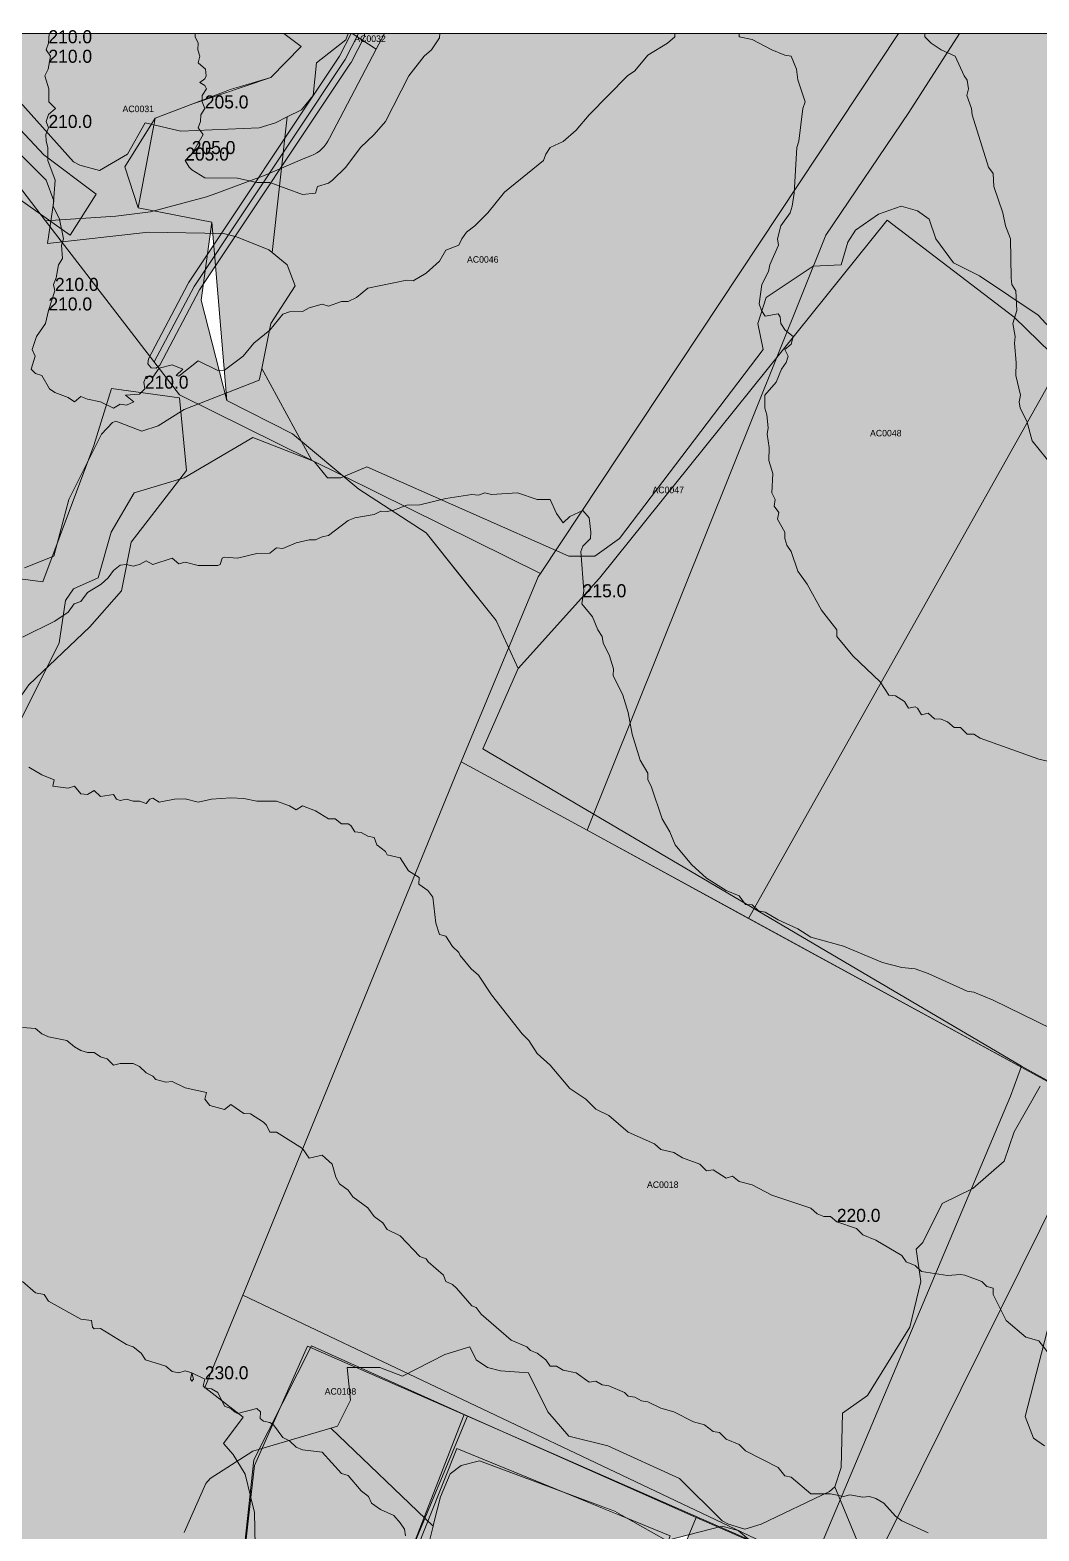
# Model space of a CAD drawing. Header units: metres. Extents: x -2 to 1006, y 0 to 685.
# Drawn here: x 641.4 to 796.2, y 453.2 to 683.5 of the extents above; entities that cross this region are included whole.
import ezdxf

# ---------------------------------------------------------------- set-up
doc = ezdxf.new("R2010")
doc.units = ezdxf.units.M
doc.header["$MEASUREMENT"] = 0
for name, color, linetype, lineweight, true_color in [('TPX_CADASTRES', 7, 'CONTINUOUS', 0, 0x646464), ('TPX_CADASTRES_TEXTE', 7, 'CONTINUOUS', 0, 0x000000), ('TPX_CADRE_PROJET', 7, 'CONTINUOUS', 0, 0x000000), ('TPX_RELIEF_COURBES_NIVEAU', 7, 'CONTINUOUS', 0, 0x969696), ('TPX_RELIEF_COURBES_NIVEAU_TEXTE', 7, 'CONTINUOUS', 0, 0x000000), ('TPX_ROUTES_AXES', 7, 'CONTINUOUS', 0, 0x323232), ('TPX_ROUTES_CONTOURS', 7, 'CONTINUOUS', 0, 0x646464), ('TPX_ROUTES_POCHAGES', 7, 'CONTINUOUS', 0, 0xc8c8c8), ('TPX_VEGETATION_ESPACES_VERTS', 7, 'CONTINUOUS', 0, 0x58ba48), ('TPX_VEGETATION_ESPACES_VERTS_POCHAGES', 7, 'CONTINUOUS', 0, 0x58ba48), ('TPX_VEGETATION_STRATE_ARBORESCENTE', 7, 'CONTINUOUS', 0, 0x008000), ('TPX_VEGETATION_STRATE_ARBORESCENTE_POCHAGES', 7, 'CONTINUOUS', 0, 0x008000)]:
    doc.layers.add(name, color=color, linetype=linetype, lineweight=lineweight, true_color=true_color)

msp = doc.modelspace()

# ---------------------------------------------------------------- hatches: boundary and pattern name
at = {"layer": 'TPX_ROUTES_POCHAGES'}
msp.add_hatch(color=256, dxfattribs=at).paths.add_polyline_path([(659.57, 633.04), (659.5, 632.28), (659.99, 631.69), (660.75, 631.62), (661.34, 632.11), (667.42, 643.66), (690.59, 678.42), (690.65, 678.52), (692.69, 682.53), (692.72, 682.98), (690.68, 682.98), (688.89, 679.48), (665.72, 644.73), (665.67, 644.64), (659.57, 633.04)])
at = {"layer": 'TPX_VEGETATION_ESPACES_VERTS_POCHAGES'}
for points in [[(338.76, 619.86), (337.79, 614.56), (340.63, 599.69), (350.36, 585.7), (367.82, 575.84), (395.29, 568.48), (411.56, 566.78), (446.48, 539.88), (511.54, 490.66), (562.95, 463.21), (580.18, 455.84), (624.45, 442.86), (645.76, 432.65), (652.09, 429.37), (659.28, 425.63), (661.81, 431.36), (671.89, 427.24), (674.35, 451.35), (675.72, 464.15), (684.58, 481.63), (708.03, 471.11), (743.59, 455.31), (761.31, 447.57), (791.82, 519.94), (793.5, 524.55), (710.87, 573.21), (716.31, 585.56), (712.89, 592.9), (707.15, 600.13), (702.18, 606.34), (691.87, 613.05), (681.67, 621.53), (671.57, 626.69), (667.64, 642.06), (669.27, 654.02), (657.99, 656.25), (655.93, 662.52), (660.58, 670), (666.36, 672.2), (672.14, 674.41), (678.34, 676.21), (682.98, 680.99), (680.32, 682.98), (403.73, 682.98), (403.36, 677.47), (423.39, 667.87), (415.66, 660.22), (404.49, 657.48), (391.88, 644.73), (379.64, 633.67), (372.87, 638.49), (365.3, 641.64), (356.71, 635.63), (353.1, 629.74), (351.2, 621.82), (344.22, 617.5), (338.76, 619.86)], [(626.1, 682.98), (611.24, 682.98), (616.55, 678.69), (637.38, 659.27), (647.55, 652.02), (651.56, 658.34), (643.51, 664.38), (626.1, 682.98)], [(660.58, 670), (657.99, 656.25), (669.27, 654.02), (671.57, 626.69), (681.67, 621.53), (691.87, 613.05), (702.18, 606.34), (712.89, 592.9), (716.31, 585.56), (728.79, 599.39), (772.89, 654.33), (792.38, 639.43), (812.82, 619.57), (831.06, 591.12), (845.99, 557.03), (853.57, 530.9), (835.22, 501.44), (821.07, 495.72), (804.15, 471.27), (800.89, 446.85), (806.03, 439.91), (816.31, 444.69), (825.35, 462.25), (833.64, 476.26), (830.47, 478.09), (832.46, 481.29), (835.51, 479.34), (842.35, 489.74), (841.11, 490.46), (866.19, 536.16), (876.49, 552.51), (860.51, 568.94), (850.93, 586.98), (838.92, 623.92), (831.5, 682.98), (680.32, 682.98), (682.98, 680.99), (678.34, 676.21), (666.36, 672.2), (660.58, 670)], [(716.31, 585.56), (710.87, 573.21), (793.5, 524.55), (835.22, 501.44), (853.57, 530.9), (845.99, 557.03), (831.06, 591.12), (812.82, 619.57), (792.38, 639.43), (772.89, 654.33), (728.79, 599.39), (716.31, 585.56)], [(607.25, 594.26), (603.57, 591.28), (610.98, 576.51), (620.31, 569.25), (629.54, 566.16), (634.37, 573.32), (641.22, 583.02), (650.59, 591.95), (655.45, 597.44), (656.94, 604.95), (665.43, 615.94), (664.34, 627.1), (653.91, 628.53), (651.19, 619.75), (643.35, 598.83), (622.06, 601.66), (607.25, 594.26)], [(743.59, 455.31), (735.83, 436.54), (753.3, 430.21), (751.85, 425.4), (757.81, 423.61), (761.57, 432.62), (769.39, 429.43), (763.94, 417.89), (756.12, 420.57), (754.9, 417.21), (749.43, 419.38), (746.9, 411.8), (752.15, 410.21), (743.46, 390.09), (749.7, 387.75), (752.61, 394.41), (762.07, 390.42), (759.26, 383.77), (781.95, 374.33), (784.29, 379.21), (785.99, 382.77), (769.84, 392.35), (776.37, 404.37), (795.93, 393.33), (788.08, 377.42), (786.11, 372.2), (794.73, 368.67), (797.79, 375.38), (817.12, 369.92), (819.84, 378.28), (824.93, 376.88), (824.78, 374.44), (838.84, 373.16), (838.49, 377.57), (818.05, 397.25), (816.75, 392.92), (813.6, 385.48), (805.47, 390.22), (795.42, 397.66), (800.31, 406.44), (795.25, 409.75), (798.24, 415.21), (809.75, 410.94), (815.75, 402.25), (813.18, 407.98), (809.77, 429.55), (816.31, 444.69), (806.03, 439.91), (800.89, 446.85), (804.15, 471.27), (821.07, 495.72), (835.22, 501.44), (793.5, 524.55), (791.82, 519.94), (761.31, 447.57), (743.59, 455.31)], [(675.72, 464.15), (674.35, 451.35), (685.91, 447.79), (684.3, 444.12), (697.85, 438.73), (693.23, 426.89), (699.84, 424.24), (704.54, 437.22), (723.97, 429.57), (713.46, 402.38), (720.5, 399.37), (732.64, 434.97), (699.29, 448.72), (708.03, 471.11), (684.58, 481.63), (675.72, 464.15)], [(706.9, 465.89), (700.41, 449.56), (733.39, 436.02), (739.62, 452.48), (706.9, 465.89)]]:
    msp.add_hatch(color=256, dxfattribs=at).paths.add_polyline_path(points)
at = {"layer": 'TPX_VEGETATION_STRATE_ARBORESCENTE_POCHAGES'}
for points in [[(632.35, 682.98), (596.85, 682.98), (598.06, 681.78), (611.06, 681.28), (616.06, 676.78), (617.06, 676.48), (621.56, 678.78), (623.86, 679.48), (624.06, 679.28), (627.06, 678.28), (628.86, 675.48), (629.36, 673.48), (632.56, 671.78), (643.86, 660.48), (645.06, 657.28), (644.06, 650.78), (659.56, 652.48), (671.06, 652.28), (673.06, 651.78), (678.06, 649.78), (678.56, 649.38), (680.86, 670.18), (679.06, 669.28), (676.56, 668.48), (664.56, 667.98), (659.06, 669.28), (656.36, 664.48), (652.06, 661.98), (649.06, 662.78), (648.06, 663.28), (639.86, 672.48), (636.86, 674.48), (633.06, 681.98), (632.86, 682.48), (632.35, 682.98)], [(678.36, 638.48), (676.96, 631.58), (684.66, 617.48), (685.06, 617.28), (687.06, 614.78), (689.06, 614.78), (693.06, 616.48), (724.06, 602.78), (728.06, 602.78), (731.86, 605.48), (753.86, 634.48), (753.06, 638.48), (754.36, 642.48), (761.56, 647.28), (765.86, 647.48), (766.86, 650.98), (768.06, 652.78), (771.56, 655.28), (775.06, 656.48), (777.56, 655.78), (779.36, 654.48), (780.36, 651.48), (783.06, 647.78), (787.06, 645.78), (796.06, 639.78), (807.06, 627.78), (814.16, 621.38), (833.96, 635.58), (833.06, 637.78), (835.86, 642.48), (837.06, 648.98), (836.86, 652.48), (832.06, 662.98), (832.86, 665.48), (833.86, 671.48), (837.86, 675.48), (838.06, 677.98), (837.12, 682.98), (690.22, 682.98), (689.86, 681.98), (685.36, 678.48), (684.86, 673.48), (683.06, 671.28), (680.86, 670.18), (678.56, 649.38), (680.86, 647.48), (682.06, 644.28), (678.36, 638.48)], [(610.36, 595.48), (610.36, 594.48), (617.86, 587.48), (618.56, 584.98), (617.36, 575.48), (618.36, 573.48), (619.06, 572.78), (621.06, 572.78), (627.36, 577.48), (631.06, 575.78), (634.06, 575.48), (637.06, 575.78), (640.06, 577.78), (645.86, 589.48), (646.86, 595.98), (648.06, 597.78), (651.86, 599.48), (653.86, 606.48), (657.36, 612.48), (665.06, 614.78), (675.56, 620.98), (684.66, 617.48), (676.96, 631.58), (676.56, 629.78), (665.06, 625.28), (661.06, 622.78), (658.56, 621.98), (654.56, 623.48), (654.06, 623.28), (652.36, 621.48), (647.36, 611.48), (645.06, 602.78), (640.56, 600.98), (636.36, 601.48), (634.56, 599.28), (631.36, 597.98), (631.06, 598.28), (623.06, 599.48), (611.06, 596.28), (610.36, 595.48)], [(765.86, 462.98), (764.86, 459.98), (771.86, 443.08), (772.56, 442.78), (774.36, 439.48), (777.36, 435.48), (782.06, 433.28), (785.06, 429.78), (798.06, 424.78), (805.56, 420.48), (810.06, 420.28), (814.36, 418.28), (822.56, 414.48), (824.86, 416.48), (826.36, 420.98), (828.06, 422.28), (830.56, 422.98), (836.06, 420.78), (838.36, 417.48), (846.06, 425.28), (848.06, 426.28), (850.06, 426.78), (853.56, 427.98), (857.06, 426.78), (859.56, 424.48), (863.06, 427.78), (864.06, 428.28), (867.06, 428.98), (869.06, 428.78), (869.86, 429.48), (871.06, 431.98), (868.36, 434.48), (865.86, 440.48), (859.06, 446.28), (853.06, 448.78), (851.36, 450.48), (849.86, 454.48), (845.56, 453.98), (843.06, 454.78), (840.86, 456.48), (839.86, 458.48), (839.06, 461.48), (832.56, 471.88), (841.56, 488.18), (840.06, 488.78), (838.86, 490.48), (838.06, 493.48), (838.86, 501.48), (830.06, 498.28), (823.06, 497.28), (821.36, 494.48), (820.36, 485.48), (816.06, 483.28), (814.36, 481.48), (808.36, 473.48), (806.86, 468.48), (799.56, 465.48), (797.06, 466.28), (795.36, 467.48), (794.06, 470.78), (797.86, 485.48), (798.36, 495.48), (805.86, 499.48), (811.06, 504.98), (806.36, 508.48), (805.06, 511.98), (805.86, 514.48), (807.06, 516.28), (811.06, 517.78), (812.06, 518.98), (810.86, 521.48), (804.56, 524.48), (800.56, 522.28), (796.36, 521.48), (792.36, 514.48), (790.86, 509.98), (786.06, 505.78), (781.36, 503.48), (778.36, 497.48), (777.36, 496.48), (778.06, 491.48), (776.36, 484.48), (769.86, 473.98), (766.06, 471.28), (765.86, 462.98)], [(688.56, 469.28), (687.56, 468.98), (703.26, 453.98), (703.36, 454.48), (704.36, 458.48), (705.86, 461.98), (707.56, 463.28), (710.36, 463.98), (731.06, 456.28), (739.06, 451.78), (747.56, 453.98), (750.06, 453.28), (753.36, 450.48), (755.06, 447.78), (763.06, 444.78), (765.56, 442.48), (769.36, 443.98), (771.86, 443.08), (764.86, 459.98), (764.06, 459.28), (753.56, 454.28), (751.06, 453.48), (748.56, 454.28), (747.56, 454.78), (741.06, 461.28), (730.06, 466.28), (724.06, 467.78), (720.86, 471.48), (717.86, 477.48), (713.56, 477.78), (711.56, 478.28), (709.86, 479.48), (708.86, 481.48), (705.06, 480.28), (698.56, 476.98), (695.06, 478.28), (690.06, 478.28), (690.56, 473.28), (688.56, 469.28)], [(648.06, 429.78), (646.06, 428.98), (654.96, 424.98), (662.06, 423.28), (675.36, 415.98), (675.46, 415.68), (676.56, 412.78), (674.06, 399.78), (677.06, 398.78), (678.56, 398.48), (680.06, 398.78), (684.86, 400.48), (684.86, 406.48), (682.86, 412.28), (681.36, 416.48), (685.36, 423.98), (687.06, 425.78), (690.56, 426.98), (695.06, 426.78), (697.06, 428.78), (702.86, 431.48), (701.56, 435.78), (702.36, 437.98), (705.06, 440.78), (707.06, 443.98), (706.06, 446.28), (703.36, 448.98), (702.56, 451.28), (703.26, 453.98), (687.56, 468.98), (675.56, 465.48), (669.06, 461.28), (668.36, 460.48), (665.06, 452.98), (666.36, 450.98), (667.06, 448.48), (666.36, 445.98), (665.86, 444.98), (664.06, 443.78), (655.06, 441.28), (654.36, 440.48), (651.86, 433.48), (648.06, 429.78)]]:
    msp.add_hatch(color=256, dxfattribs=at).paths.add_polyline_path(points)

# ---------------------------------------------------------------- linework, layer by layer
at = {"layer": 'TPX_CADASTRES', "elevation": 0.02}
for points in [[(670.93, 419.68), (675.3, 458.34), (674.41, 461.91), (672.59, 464.95), (671.08, 466.63), (674.08, 470.68), (668.21, 475.21), (674.03, 489.4), (706.99, 569.88), (707.55, 571.23), (719.36, 599.62), (719.73, 600.1), (664.34, 627.54), (643.79, 654.22), (636.12, 664.19), (617.63, 682.98), (598.24, 682.98), (573.76, 639.66), (568.22, 629.89), (557.52, 639.59)], [(818.31, 448.76), (825.46, 462.55), (832.57, 474.6), (842.54, 489.68), (841.02, 490.59), (844.63, 496.4), (806.77, 517.11), (805.47, 517.82), (768.99, 444.29)]]:
    msp.add_lwpolyline(points, dxfattribs=at)
for points in [[(690.82, 682.98), (617.63, 682.98), (636.12, 664.19), (643.79, 654.22), (654.57, 654.93), (659.89, 655.61), (668.47, 657.9), (670.07, 658.47), (677.5, 661.23), (683.56, 663.87), (684.47, 664.21), (684.94, 664.41), (685.38, 664.65), (685.8, 664.93), (686.19, 665.27), (686.53, 665.64), (686.83, 666.04), (687.1, 666.47), (687.36, 666.92), (694.51, 680.59)], [(654.57, 654.93), (643.79, 654.22), (664.34, 627.54), (719.73, 600.1), (774.64, 682.98), (695.76, 682.98), (694.51, 680.59), (687.36, 666.92), (687.1, 666.47), (686.83, 666.04), (686.53, 665.64), (686.19, 665.27), (685.8, 664.93), (685.38, 664.65), (684.94, 664.41), (684.47, 664.21), (683.56, 663.87), (677.5, 661.23), (670.07, 658.47), (668.47, 657.9), (659.89, 655.61)], [(695.76, 682.98), (690.82, 682.98), (694.51, 680.59)], [(719.36, 599.62), (707.55, 571.23), (726.88, 560.73), (763.49, 652.01), (776.23, 670.88), (784.01, 682.98), (774.64, 682.98), (719.73, 600.1)], [(763.49, 652.01), (726.88, 560.73), (751.65, 547.2), (819.02, 667.12), (817.61, 682.98), (784.01, 682.98), (776.23, 670.88)], [(819.02, 667.12), (751.65, 547.2), (805.47, 517.82), (806.77, 517.11), (846.72, 573.85), (837.11, 595.97), (825.4, 626.08), (822.35, 636.61), (820.78, 647.78), (820.28, 652.87)], [(706.99, 569.88), (674.03, 489.4), (768.99, 444.29), (805.47, 517.82), (726.88, 560.73), (707.55, 571.23)], [(674.03, 489.4), (668.21, 475.21), (674.08, 470.68), (671.08, 466.63), (672.59, 464.95), (674.41, 461.91), (675.3, 458.34), (675.85, 463.24), (683.99, 481.59), (708.51, 470.83), (768.99, 444.29)], [(674.89, 423.09), (672.99, 418.57), (673.96, 418.05), (693.31, 410.22), (699.01, 424.22), (695.31, 425.73), (701.95, 442.04), (705.66, 440.53), (707.59, 445.26), (699.24, 448.64), (708.51, 470.83), (683.99, 481.59), (675.85, 463.24), (675.3, 458.34), (675.86, 456.05), (676.03, 445.86)], [(708.51, 470.83), (699.24, 448.64), (707.59, 445.26), (732.65, 435.1), (725.51, 413.98), (721.24, 401.35), (718.38, 402.42), (717.66, 400.56), (727.21, 396.82), (739.9, 391.42), (742.29, 390.41), (757.27, 421.58), (757.59, 421.52), (761.94, 431.14), (762.09, 431.56), (762.32, 431.93), (762.62, 432.24), (762.96, 432.51), (763.34, 432.72), (763.75, 432.85), (764.18, 432.92), (764.6, 432.91), (764.12, 435.24), (768.99, 444.29)], [(675.3, 458.34), (670.93, 419.68), (672.99, 418.57), (674.89, 423.09), (676.03, 445.86), (675.86, 456.05)]]:
    msp.add_lwpolyline(points, close=True, dxfattribs=at)
at = {"layer": 'TPX_CADRE_PROJET', "elevation": 0}
msp.add_lwpolyline([(0, 0), (1001.58, 0), (1001.58, 682.98), (0, 682.98)], close=True, dxfattribs=at)
at = {"layer": 'TPX_RELIEF_COURBES_NIVEAU', "elevation": 0.05}
for points in [[(644.35, 682.98), (644.23, 681.48), (643.89, 680.48), (644.55, 679.48), (644.16, 677.48), (643.69, 676.48), (644.31, 674.48), (644.29, 672.48), (645.29, 671.48), (644.23, 670.55), (643.88, 669.48), (644.23, 668.48), (643.84, 667.48), (643.86, 666.48), (644.12, 665.48), (644.15, 663.48), (645.27, 660.48), (644.96, 656.48), (645.91, 654.48), (646.56, 651.48), (646.23, 650.48), (646.39, 648.48), (645.78, 647.48), (645.43, 645.48), (644.98, 644.48), (645.23, 643.48), (644.23, 640.48), (643.8, 638.48), (642.39, 636.48), (641.75, 634.48), (642.19, 633.48), (641.56, 631.48), (642.23, 630.82), (643.23, 630.48), (644.38, 628.48), (645.23, 627.87), (647.23, 627.11), (648.23, 626.48), (649.22, 627.3), (650.22, 626.85), (652.22, 626.48), (654.22, 625.48), (655.22, 626.11), (656.22, 625.94), (657.33, 626.48), (656.07, 627.48), (658.22, 627.63), (659.02, 628.48), (658.85, 629.48), (659.22, 630.39), (660.22, 630.26), (661.22, 631.61), (663.22, 632.15), (664.84, 631.48), (663.84, 630.48), (664.22, 630.39), (667.22, 632.74), (670.22, 631.27), (671.22, 631.32), (674.08, 633.48), (675.75, 635.48), (678.21, 637.48), (680.21, 639.91), (681.21, 640.27), (683.21, 640.3), (684.21, 640.87), (686.21, 641.45), (687.21, 641.13), (689.21, 641.85), (690.21, 641.84), (691.48, 642.48), (693.21, 643.9), (699.2, 645.15), (700.2, 645.01), (702.2, 646.21), (704.2, 648.05), (705.2, 649.75), (707.2, 650.48), (707.63, 651.48), (708.36, 652.48), (709.65, 653.48), (711.62, 655.48), (714.2, 658.61), (720.19, 663.48), (720.54, 664.48), (721.19, 665.48), (723.19, 666.42), (725.19, 668.13), (727.19, 670.48), (733.04, 676.48), (734.19, 677.27), (736.19, 679.66), (739.19, 681.48), (740.31, 682.48), (740.31, 682.98)], [(666.76, 682.98), (666.76, 682.48), (667.18, 681.48), (667.13, 680.48), (667.47, 679.48), (667.22, 678.48), (668.32, 677.48), (668.42, 676.48), (668.22, 676.03), (667.47, 675.48), (668.22, 675.02), (668.48, 674.48), (667.83, 673.48), (667.83, 672.48), (668.22, 671.48), (667.6, 670.48), (667.54, 669.48), (667.18, 668.48), (667.98, 667.48), (666.22, 664.48), (665.22, 663.48), (665.84, 662.48), (666.22, 662.06), (668.22, 660.85), (673.21, 660.78), (676.21, 660.11), (678.21, 660.12), (683.21, 658.25), (685.21, 658.48), (685.48, 659.48), (687.21, 660.03), (687.82, 660.48), (689.83, 662.48), (692.11, 665.48), (694.21, 667.48), (695.93, 669.48), (699.54, 676.48), (701.87, 679.48), (703, 680.48), (704.2, 682.31), (704.26, 682.98)], [(750.18, 682.98), (750.18, 682.48), (752.18, 682.05), (755.18, 680.48), (757.18, 679.66), (758.18, 679.48), (758.98, 677.48), (759.18, 675.88), (760.3, 672.48), (759.98, 671.48), (759.33, 666.48), (759.02, 665.48), (758.63, 658.48), (758.33, 656.48), (758.04, 655.48), (756.6, 653.48), (756.06, 651.48), (756.23, 650.48), (754.89, 647.48), (754.68, 646.48), (753.67, 644.48), (753.24, 641.48), (753.6, 640.48), (754.18, 639.61), (756.18, 639.94), (756.49, 639.48), (756.58, 638.48), (757.23, 637.48), (758.47, 636.48), (758.18, 635.3), (757.18, 634.48), (757.71, 633.48), (757.38, 632.48), (756.68, 631.48), (755.88, 629.48), (754.13, 627.48), (754.14, 625.48), (754.45, 624.48), (754.62, 622.48), (754.49, 621.48), (754.82, 619.48), (754.75, 617.48), (755.36, 615.48), (755.18, 612.48), (755.72, 611.48), (755.54, 610.48), (756.3, 609.48), (756.09, 608.48), (757.18, 606.48), (757.18, 605.48), (757.51, 604.48), (758.18, 603.48), (759.18, 600.48), (760.63, 598.48), (762.8, 594.48), (765.18, 591.48), (765.18, 590.48), (767.63, 587.48), (771.8, 583.48), (773.17, 581.48), (774.17, 581.37), (775.57, 580.48), (776.17, 579.48), (777.17, 579.67), (777.57, 579.48), (778.17, 578.43), (779.17, 578.67), (780.17, 577.82), (781.17, 577.76), (782.17, 577.36), (783.17, 576.48), (784.17, 576.48), (785.17, 575.48), (786.17, 575.48), (787.17, 574.87), (796.16, 571.63), (798.16, 571.18)], [(778.67, 682.98), (778.67, 682.48), (779.67, 681.48), (781.17, 680.48), (783.31, 679.48), (784.69, 676.48), (785.17, 675.84), (785.39, 674.48), (785.14, 673.48), (785.82, 671.48), (785.95, 670.48), (788.42, 662.48), (789.17, 661.48), (789.25, 659.48), (790.65, 655.48), (791.03, 653.48), (791.81, 651.48), (791.9, 645.48), (792.03, 644.48), (792.62, 643.48), (792.81, 640.48), (792.16, 638.48), (792.52, 636.48), (792.41, 635.48), (792.7, 632.48), (792.66, 630.48), (793.35, 627.48), (793.16, 626.48), (793.31, 625.48), (794.34, 623.48), (795.16, 620.48), (798.34, 616.48)], [(644.23, 681.48), (644.23, 681.48)], [(644.23, 678.48), (644.23, 678.48)], [(668.22, 671.48), (668.22, 671.48)], [(644.23, 668.48), (644.23, 668.48)], [(666.22, 664.48), (666.22, 664.48)], [(645.23, 643.48), (645.23, 643.48)], [(644.23, 640.48), (644.23, 640.48)], [(640.23, 590.35), (645.23, 592.82), (647.23, 594.2), (648.17, 595.48), (649.22, 595.85), (650.22, 597.22), (652.33, 598.48), (653.41, 599.48), (654.22, 600.6), (655.22, 601.4), (656.22, 601.48), (657.22, 601.25), (658.22, 601.48), (659.22, 602.05), (660.22, 601.48), (663.22, 602.48), (664.22, 601.63), (665.22, 601.88), (667.22, 601.33), (670.22, 601.37), (670.59, 601.48), (670.88, 602.48), (671.22, 602.63), (673.21, 602.48), (676.21, 603.17), (678.21, 603.22), (679.21, 604.05), (680.21, 603.95), (682.21, 604.84), (684.21, 605.27), (685.21, 605.27), (686.21, 605.76), (687.21, 605.95), (690.21, 608.27), (691.21, 608.66), (694.21, 609.2), (695.21, 609.68), (696.2, 609.63), (697.2, 609.84), (699.2, 610.61), (701.2, 610.64), (705.2, 611.63), (709.2, 612.22), (710.2, 612.15), (711.2, 612.48), (712.2, 612.27), (716.2, 612.48), (719.2, 611.48), (721.19, 611.48), (722.19, 609.32), (723.19, 607.88), (724.19, 608.88), (726.19, 609.78), (727.19, 608.66), (727.44, 606.48), (727.37, 605.48), (726.19, 604.3), (725.92, 603.48), (726.37, 597.48), (726.05, 595.48), (727.69, 593.48), (728.5, 591.48), (729.19, 590.48), (729.34, 589.48), (730.28, 587.48), (730.9, 585.48), (730.84, 584.48), (732.37, 581.48), (733.19, 578.82), (733.76, 575.48), (735, 571.48), (736.19, 569.48), (736.19, 568.48), (736.69, 567.48), (738.39, 562.48), (739.54, 560.48), (740.37, 558.48), (742.88, 555.48), (745.18, 553.37), (748.18, 551.48), (750.18, 550.65), (751.18, 549.33), (752.18, 549.27), (753.18, 548.38), (754.18, 548.16), (756.18, 546.97), (759.18, 545.62), (761.18, 544.35), (766.18, 542.97), (772.17, 540.45), (775.17, 539.67), (777.17, 539.49), (779.17, 538.75), (785.17, 536.06), (786.17, 535.89), (789.17, 534.67), (798.16, 530.25)], [(726.19, 596.48), (726.19, 596.48)], [(641.23, 570.43), (643.23, 569.21), (645.1, 568.48), (644.89, 567.48), (647.23, 567.18), (648.23, 567.48), (649.22, 566.33), (650.22, 566.21), (651.22, 566.82), (652.22, 565.91), (654.22, 566.23), (654.65, 565.48), (655.22, 565.31), (656.22, 565.48), (657.22, 565.18), (658.22, 565.21), (659.22, 564.82), (659.79, 565.48), (660.22, 565.63), (661.22, 565.04), (663.55, 565.48), (665.22, 565.56), (667.22, 565.02), (669.22, 565.48), (672.21, 565.68), (674.21, 565.61), (676.21, 565.18), (679.21, 565.21), (681.21, 564.48), (682.21, 563.88), (683.21, 564.48), (685.21, 563.73), (687.21, 562.48), (688.21, 562.48), (689.21, 561.73), (690.21, 561.73), (690.61, 561.48), (691.21, 560.48), (692.21, 560.37), (693.21, 559.82), (694.21, 559.63), (694.59, 558.48), (695.93, 557.48), (696.2, 556.98), (698.2, 556.48), (699.48, 554.48), (701.11, 553.48), (701.07, 552.48), (702.42, 551.48), (703.2, 550.48), (703.64, 546.48), (704.2, 544.73), (705.2, 544.49), (706.2, 542.88), (707.2, 541.99), (707.41, 541.49), (709.09, 539.49), (710.2, 538.49), (712.2, 535.49), (716.92, 529.49), (717.92, 528.49), (719.2, 526.49), (721.19, 524.69), (724.19, 521.11), (726.65, 519.49), (728.19, 517.94), (730.19, 516.95), (733.19, 514.4), (737.19, 512.63), (738.19, 511.76), (740.19, 511.27), (741.52, 510.49), (744.18, 509.49), (745.18, 508.49), (746.18, 508.63), (748.18, 507.33), (749.18, 507.67), (750.18, 506.84), (752.18, 506.32), (755.18, 504.74), (761.18, 502.74), (762.18, 501.87), (763.18, 501.49), (764.18, 501.49), (765.18, 500.64), (768.17, 499.61), (769.17, 498.64), (771.17, 497.82), (775.17, 495.49), (775.8, 494.49), (777.17, 493.94), (778.17, 493.04), (782.17, 492.4), (784.17, 492.59), (784.83, 492.49), (787.42, 491.49), (788.17, 490.74), (789.17, 490.49), (789.17, 489.49), (791.16, 485.49), (794.16, 482.94), (796.16, 482.38), (798.16, 479.82)], [(640.23, 530.49), (642.23, 530.33), (643.23, 529.49), (644.23, 529.06), (647.06, 528.49), (648.23, 527.49), (649.22, 526.94), (650.22, 526.64), (651.22, 526.61), (652.22, 525.96), (653.22, 525.66), (654.22, 524.67), (655.22, 524.96), (657.22, 524.93), (658.22, 524.49), (659.22, 523.49), (660.22, 522.99), (660.72, 522.49), (662.22, 522.06), (663.22, 522.17), (665.22, 521.21), (668.47, 520.49), (668.22, 519.49), (668.99, 518.49), (671.22, 517.91), (672.21, 518.67), (674.21, 517.27), (675.21, 517.21), (677.21, 515.94), (677.67, 515.49), (678.21, 514.43), (679.21, 514.39), (683.21, 511.89), (684.21, 510.43), (686.21, 510.89), (687.75, 509.49), (688.31, 507.49), (688.87, 506.49), (690.21, 505.49), (690.91, 504.49), (693.21, 502.82), (694.21, 501.49), (695.54, 500.49), (696.2, 499.49), (698.2, 498.49), (701.2, 495.32), (702.2, 494.99), (702.47, 494.49), (704.83, 492.49), (705.2, 491.49), (706.2, 491.04), (706.83, 490.49), (709.2, 487.74), (709.87, 487.49), (710.6, 486.49), (715.2, 482.49), (717.6, 481.49), (718.2, 480.89), (719.2, 480.49), (720.53, 479.49), (721.19, 478.49), (722.19, 478.49), (723.19, 477.87), (725.19, 477.49), (727.19, 476.04), (728.19, 476.21), (729.19, 475.63), (730.19, 475.49), (732.59, 474.49), (733.19, 473.89), (734.19, 473.74), (735.19, 473.21), (736.19, 473.04), (738.19, 472.04), (740.19, 471.49), (743.18, 469.94), (744.85, 469.49), (746.18, 468.49), (747.18, 468.32), (748.18, 467.32), (750.18, 466.49), (751.18, 465.49), (756.18, 462.94), (757.18, 461.7), (758.18, 461.49), (761.18, 458.92), (764.18, 458.92), (766.18, 458.49), (767.17, 458.78), (769.17, 458.38), (770.17, 458.49), (771.17, 458.21), (772.37, 457.49), (774.17, 455.49), (775.17, 454.78), (779.17, 452.94)], [(640.23, 491.49), (642.23, 489.75), (643.56, 489.49), (644.23, 488.49), (649.22, 485.7), (650.85, 485.49), (650.99, 484.49), (651.22, 484.25), (652.22, 484.3), (656.22, 481.84), (657.22, 481.49), (658.47, 480.49), (659.11, 479.49), (662.22, 478.49), (663.22, 477.67), (664.22, 477.49), (665.22, 477.78), (666.22, 477.49), (666.04, 476.49), (666.22, 476.21), (666.49, 476.49), (666.22, 477.49), (668.22, 476.49), (667.98, 475.49), (668.22, 475.2), (669.22, 475.03), (670.22, 474.49), (671.22, 472.35), (672.21, 472.01), (672.77, 471.49), (673.21, 471.26), (676.21, 471.99), (676.78, 471.49), (676.71, 470.49), (677.21, 470.05), (678.21, 469.86), (678.75, 469.49), (680.21, 467.57), (681.21, 467.05), (682.21, 466.1), (683.21, 465.67), (686.21, 465.33), (689.21, 462.06), (690.21, 461.75), (692.21, 459.36), (693.31, 458.49), (693.78, 457.49), (695.15, 456.49), (697.2, 455.6), (698.2, 454.49), (698.84, 453.49), (698.98, 452.49)], [(668.22, 476.49), (668.22, 476.49)]]:
    msp.add_lwpolyline(points, dxfattribs=at)
at = {"layer": 'TPX_ROUTES_AXES', "elevation": 0.03}
msp.add_lwpolyline([(660.46, 632.58), (666.56, 644.18), (689.76, 678.98), (691.8, 682.98)], dxfattribs=at)
at = {"layer": 'TPX_ROUTES_CONTOURS', "elevation": 0.03}
msp.add_lwpolyline([(659.57, 633.04), (659.5, 632.28), (659.99, 631.69), (660.75, 631.62), (661.34, 632.11), (667.42, 643.66), (690.59, 678.42), (690.65, 678.52), (692.69, 682.53), (692.72, 682.98), (690.68, 682.98), (688.89, 679.48), (665.72, 644.73), (665.67, 644.64)], close=True, dxfattribs=at)
at = {"layer": 'TPX_VEGETATION_ESPACES_VERTS', "elevation": 0}
for points in [[(674.35, 451.35), (675.72, 464.15), (684.58, 481.63), (708.03, 471.11), (743.59, 455.31), (761.31, 447.57), (791.82, 519.94), (793.5, 524.55), (710.87, 573.21), (716.31, 585.56), (712.89, 592.9), (707.15, 600.13), (702.18, 606.34), (691.87, 613.05), (681.67, 621.53), (671.57, 626.69), (667.64, 642.06), (669.27, 654.02), (657.99, 656.25), (655.93, 662.52), (660.58, 670), (666.36, 672.2), (672.14, 674.41), (678.34, 676.21), (682.98, 680.99), (680.32, 682.98), (403.73, 682.98)], [(831.5, 682.98), (680.32, 682.98), (682.98, 680.99), (678.34, 676.21), (666.36, 672.2), (660.58, 670), (657.99, 656.25), (669.27, 654.02), (671.57, 626.69), (681.67, 621.53), (691.87, 613.05), (702.18, 606.34), (712.89, 592.9), (716.31, 585.56), (728.79, 599.39), (772.89, 654.33), (792.38, 639.43), (812.82, 619.57)], [(800.89, 446.85), (804.15, 471.27), (821.07, 495.72), (835.22, 501.44), (793.5, 524.55), (791.82, 519.94), (761.31, 447.57), (743.59, 455.31), (735.83, 436.54)]]:
    msp.add_lwpolyline(points, dxfattribs=at)
for points in [[(626.1, 682.98), (611.24, 682.98), (616.55, 678.69), (637.38, 659.27), (647.55, 652.02), (651.56, 658.34), (643.51, 664.38)], [(716.31, 585.56), (710.87, 573.21), (793.5, 524.55), (835.22, 501.44), (853.57, 530.9), (845.99, 557.03), (831.06, 591.12), (812.82, 619.57), (792.38, 639.43), (772.89, 654.33), (728.79, 599.39)], [(607.25, 594.26), (603.57, 591.28), (610.98, 576.51), (620.31, 569.25), (629.54, 566.16), (634.37, 573.32), (641.22, 583.02), (650.59, 591.95), (655.45, 597.44), (656.94, 604.95), (665.43, 615.94), (664.34, 627.1), (653.91, 628.53), (651.19, 619.75), (643.35, 598.83), (622.06, 601.66)], [(675.72, 464.15), (674.35, 451.35), (685.91, 447.79), (684.3, 444.12), (697.85, 438.73), (693.23, 426.89), (699.84, 424.24), (704.54, 437.22), (723.97, 429.57), (713.46, 402.38), (720.5, 399.37), (732.64, 434.97), (699.29, 448.72), (708.03, 471.11), (684.58, 481.63)], [(706.9, 465.89), (700.41, 449.56), (733.39, 436.02), (739.62, 452.48)]]:
    msp.add_lwpolyline(points, close=True, dxfattribs=at)
at = {"layer": 'TPX_VEGETATION_STRATE_ARBORESCENTE', "elevation": 0.01}
for points in [[(837.12, 682.98), (690.22, 682.98), (689.86, 681.98), (685.36, 678.48), (684.86, 673.48), (683.06, 671.28), (680.86, 670.18), (678.56, 649.38), (680.86, 647.48), (682.06, 644.28), (678.36, 638.48), (676.96, 631.58), (684.66, 617.48), (685.06, 617.28), (687.06, 614.78), (689.06, 614.78), (693.06, 616.48), (724.06, 602.78), (728.06, 602.78), (731.86, 605.48), (753.86, 634.48), (753.06, 638.48), (754.36, 642.48), (761.56, 647.28), (765.86, 647.48), (766.86, 650.98), (768.06, 652.78), (771.56, 655.28), (775.06, 656.48), (777.56, 655.78), (779.36, 654.48), (780.36, 651.48), (783.06, 647.78), (787.06, 645.78), (796.06, 639.78), (807.06, 627.78)], [(632.56, 671.78), (643.86, 660.48), (645.06, 657.28), (644.06, 650.78), (659.56, 652.48), (671.06, 652.28), (673.06, 651.78), (678.06, 649.78), (678.56, 649.38), (680.86, 670.18), (679.06, 669.28), (676.56, 668.48), (664.56, 667.98), (659.06, 669.28), (656.36, 664.48), (652.06, 661.98), (649.06, 662.78), (648.06, 663.28), (639.86, 672.48)], [(640.06, 577.78), (645.86, 589.48), (646.86, 595.98), (648.06, 597.78), (651.86, 599.48), (653.86, 606.48), (657.36, 612.48), (665.06, 614.78), (675.56, 620.98), (684.66, 617.48), (676.96, 631.58), (676.56, 629.78), (665.06, 625.28), (661.06, 622.78), (658.56, 621.98), (654.56, 623.48), (654.06, 623.28), (652.36, 621.48), (647.36, 611.48), (645.06, 602.78), (640.56, 600.98)], [(796.36, 521.48), (792.36, 514.48), (790.86, 509.98), (786.06, 505.78), (781.36, 503.48), (778.36, 497.48), (777.36, 496.48), (778.06, 491.48), (776.36, 484.48), (769.86, 473.98), (766.06, 471.28), (765.86, 462.98), (764.86, 459.98), (771.86, 443.08)], [(797.06, 466.28), (795.36, 467.48), (794.06, 470.78), (797.86, 485.48)], [(771.86, 443.08), (764.86, 459.98), (764.06, 459.28), (753.56, 454.28), (751.06, 453.48), (748.56, 454.28), (747.56, 454.78), (741.06, 461.28), (730.06, 466.28), (724.06, 467.78), (720.86, 471.48), (717.86, 477.48), (713.56, 477.78), (711.56, 478.28), (709.86, 479.48), (708.86, 481.48), (705.06, 480.28), (698.56, 476.98), (695.06, 478.28), (690.06, 478.28), (690.56, 473.28), (688.56, 469.28), (687.56, 468.98), (703.26, 453.98), (703.36, 454.48), (704.36, 458.48), (705.86, 461.98), (707.56, 463.28), (710.36, 463.98), (731.06, 456.28), (739.06, 451.78), (747.56, 453.98), (750.06, 453.28), (753.36, 450.48)], [(702.56, 451.28), (703.26, 453.98), (687.56, 468.98), (675.56, 465.48), (669.06, 461.28), (668.36, 460.48), (665.06, 452.98)]]:
    msp.add_lwpolyline(points, dxfattribs=at)

# ---------------------------------------------------------------- texts
at = {"layer": 'TPX_CADASTRES_TEXTE'}
for s, p in [('AC0032', (691.15, 681.68, 0.02)), ('AC0031', (655.59, 670.91, 0.02)), ('AC0046', (708.44, 647.81, 0.02)), ('AC0048', (770.27, 621.16, 0.02)), ('AC0047', (736.89, 612.44, 0.02)), ('AC0018', (736.05, 505.85, 0.02)), ('AC0108', (686.61, 474.13, 0.02))]:
    msp.add_text(s, height=1, dxfattribs=at).set_placement(p)
at = {"layer": 'TPX_RELIEF_COURBES_NIVEAU_TEXTE'}
for s, p in [('210.0', (644.23, 681.48, 0.05)), ('210.0', (644.23, 678.48, 0.05)), ('205.0', (668.22, 671.48, 0.05)), ('210.0', (644.23, 668.48, 0.05)), ('205.0', (666.22, 664.48, 0.05)), ('205.0', (665.22, 663.48, 0.05)), ('210.0', (645.23, 643.48, 0.05)), ('210.0', (644.23, 640.48, 0.05)), ('210.0', (659.02, 628.48, 0.05)), ('215.0', (726.19, 596.48, 0.05)), ('220.0', (765.18, 500.64, 0.05)), ('230.0', (668.22, 476.49, 0.05))]:
    msp.add_text(s, height=2, dxfattribs=at).set_placement(p)

doc.saveas('drawing.dxf')
